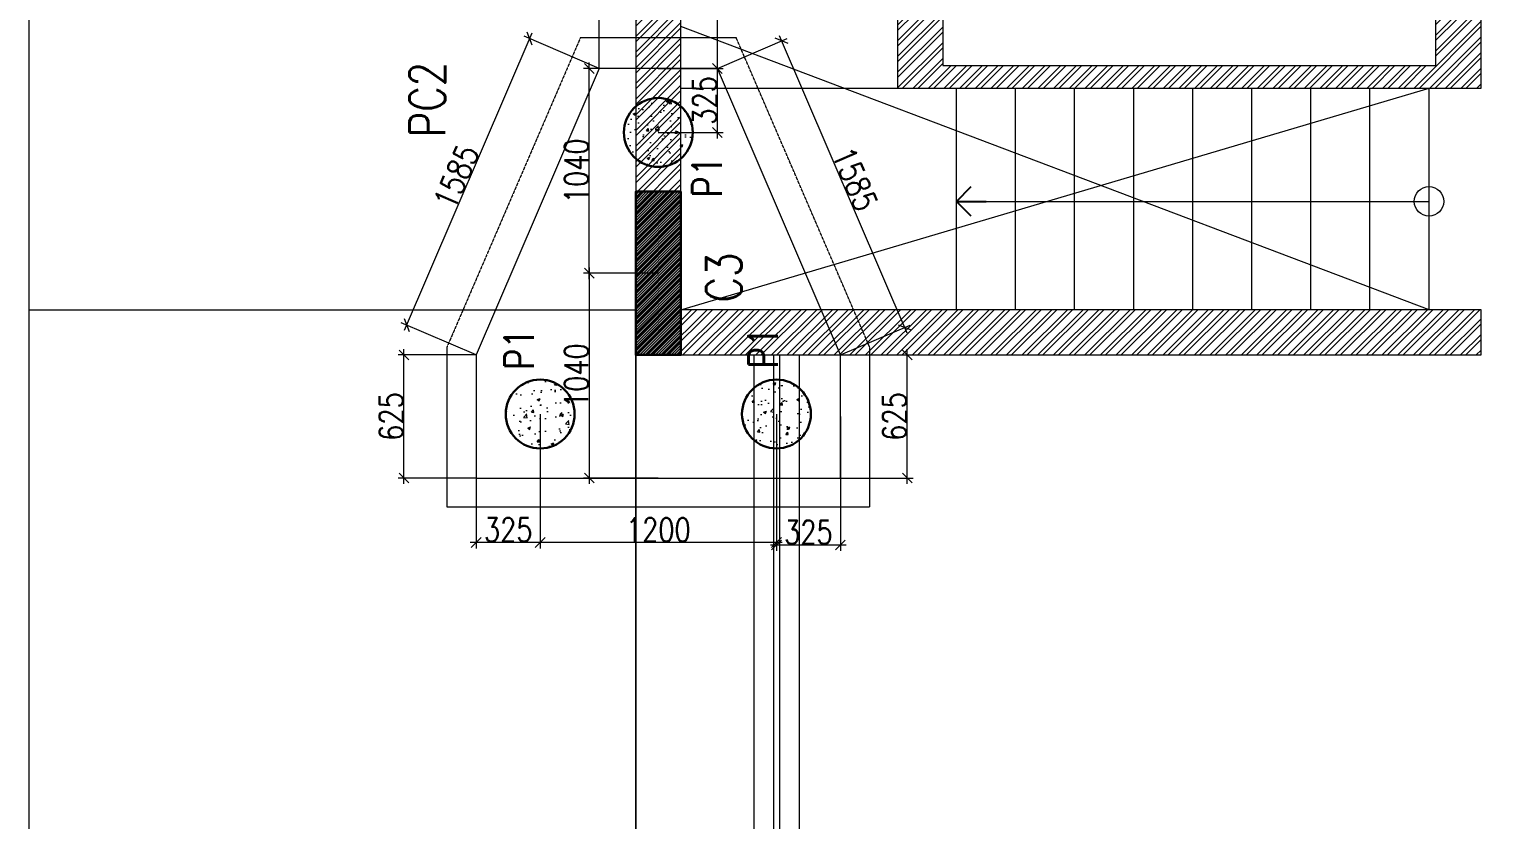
# Model space of a CAD drawing. Header units: metres. Extents: x 5205117 to 5948571, y 646915 to 1143748.
# Drawn here: x 5465403 to 5472852, y 1045240 to 1049253 of the extents above; entities that cross this region are included whole.
import ezdxf

# ---------------------------------------------------------------- set-up
doc = ezdxf.new("R2010")
doc.units = ezdxf.units.M
doc.header["$MEASUREMENT"] = 0
doc.header["$PDMODE"] = 35
doc.header["$PDSIZE"] = 10
doc.linetypes.add('DASHED', pattern=[0.75, 0.5, -0.25])
doc.linetypes.add('HIDDEN', pattern=[0.375, 0.25, -0.125])
doc.layers.get('0').update_dxf_attribs({"color": 1, "linetype": 'DASHED', "lineweight": 30})
doc.layers.add('A-GF', color=8, linetype='Continuous', lineweight=0, transparency=0.5)
for name, color, linetype, lineweight in [('S-COLUMN & WALL', 5, 'Continuous', 30), ('S-COLUMN_H', 250, 'Continuous', 0), ('S-FOUND-EXCAVATION', 253, 'HIDDEN', 0), ('S-FOUND-FOOTING', 7, 'Continuous', 15), ('S-PILE', 96, 'Continuous', 30), ('S-TEXT', 7, 'Continuous', 0), ('S-TEXT COL.', 1, 'Continuous', 0), ('S-TEXT PILE', 7, 'Continuous', 0)]:
    doc.layers.add(name, color=color, linetype=linetype, lineweight=lineweight)
doc.styles.add('C-ROOM', font='arial.ttf')
doc.styles.add('SETU 1', font='romans.shx', dxfattribs={"width": 0.8})
doc.styles.get("Standard").update_dxf_attribs({"font": 'GOTHIC.TTF'})
doc.dimstyles.new('A-DIM 100', dxfattribs={"dimscale": 100, "dimtxt": 2.5, "dimasz": 1.5, "dimexe": 1, "dimexo": 1, "dimgap": 0.5, "dimtad": 1, "dimdec": 0, "dimrnd": 5, "dimzin": 3, "dimdsep": 46, "dimtxsty": 'C-ROOM', "dimblk1": 'ARCHTICK', "dimblk2": 'ARCHTICK', "dimsah": 1, "dimcen": 1.5, "dimdle": 1, "dimclrd": 256, "dimclre": 256, "dimclrt": 256, "dimadec": 0, "dimazin": 0, "dimtfac": 0.6, "dimtdec": 0, "dimtofl": 0, "dimtmove": 1, "dimatfit": 3, "dimfxl": 1, "dimtolj": 1, "dimtzin": 0, "dimlwd": -1, "dimlwe": -1, "dimarcsym": 0})
doc.dimstyles.get("Standard").update_dxf_attribs({"dimtxt": 2, "dimasz": 1, "dimexe": 0, "dimexo": 0, "dimgap": 0.1, "dimtad": 1, "dimdsep": 46, "dimtxsty": 'Standard', "dimblk": 'OBLIQUE', "dimcen": 0.1, "dimclrd": 256, "dimclre": 256, "dimclrt": 256, "dimadec": 0, "dimazin": 0, "dimtfac": 1, "dimtofl": 0, "dimtmove": 1, "dimatfit": 2, "dimldrblk": 'OPEN90', "dimfxl": 1, "dimtolj": 1, "dimtzin": 0, "dimlwd": -1, "dimlwe": -1, "dimarcsym": 0})

# ---------------------------------------------------------------- blocks, each defined once
blk = doc.blocks.new('_Oblique')
at = {"color": 0, "linetype": 'ByBlock', "lineweight": -2}
blk.add_line((-0.5, -0.5), (0.5, 0.5), dxfattribs=at)
blk = doc.blocks.new('_Open90')
at = {"color": 0, "linetype": 'ByBlock', "lineweight": -2}
for p, q in [((-0.5, 0.5), (0, 0)), ((0, 0), (-1, 0)), ((0, 0), (-0.5, -0.5))]:
    blk.add_line(p, q, dxfattribs=at)
blk = doc.blocks.new('P2')
at = {"layer": 'S-PILE', "lineweight": 0}
h = blk.add_hatch(dxfattribs=at)
h.set_pattern_fill('AR-CONC', color=256, scale=20)
h.set_pattern_definition([(50, (0, 0), (143.4520365201507, -12.55042699651902), [15, -165]), (355, (0, 0), (-27.7502667226, 150.4384267400024), [12, -132]), (100.45144446, (11.9543362, -1.0458688), (115.7017693454224, 137.8879981937259), [12.74803839999999, -140.2284223999999]), (46.1842, (0, 40), (213.4482661343145, -33.10385615861531), [22.5, -247.5]), (96.63563549000003, (17.787349, 37.2413386), (186.9323891348456, 194.8237201549101), [19.1220684, -210.3427519999999]), (351.18416399, (0, 40), (186.9323890109546, 194.823720053998), [18, -198.0000002]), (21, (20, 30), (119.3814104236923, -80.52377813306776), [15, -165]), (326, (20, 30), (48.66306638431634, 145.0300090093706), [12, -132]), (71.45144474, (29.94845080000001, 23.2896852), (168.0444753459942, 64.50623056127077), [12.748038, -140.2284224]), (37.5, (0, 0), (2.431971063458133, 66.5787707662623), [0, -130.4, 0, -134, 0, -132.5]), (7.499999999999999, (0, 0), (52.61390748842972, 78.88234237647205), [0, -76.39999999999999, 0, -127.4, 0, -50.5]), (327.5, (-44.59999999999999, 0), (106.7644872344818, -4.510974346875951), [0, -50, 0, -156, 0, -207]), (317.5, (-64.6, 0), (116.6372338684772, 20.02099646646354), [0, -65, 0, -103.6, 0, -147])])
edge = h.paths.add_edge_path()
edge.add_arc((0, 0), 175, 0, 360)
at = {"layer": 'S-PILE'}
blk.add_circle((0, 0), 175, dxfattribs=at)
blk = doc.blocks.new('*D755')
at = {"layer": 'Defpoints', "color": 0, "transparency": 16777216}
for p in [(5468298.513258424, 1049054.56299262), (5467320.009849673, 1047751.260923595), (5467673.513245127, 1047599.426614346)]:
    blk.add_point(p, dxfattribs=at)
at = {"layer": 'S-TEXT', "transparency": 16777216}
blk.add_line((5467956.849365505, 1049233.962246632), (5467308.170347137, 1047723.695978834), dxfattribs=at)
at = {"layer": 'S-TEXT', "color": 9, "transparency": 16777216}
for p, q in [((5468298.513258424, 1049054.56299262), (5467917.444918208, 1049218.236804407)), ((5467673.513245127, 1047599.426614346), (5467292.444904912, 1047763.100426132))]:
    blk.add_line(p, q, dxfattribs=at)
at = {"layer": 'S-TEXT', "transparency": 16777216, "xscale": 50, "yscale": 50, "zscale": 50}
for p, rotation in [((5467945.009862969, 1049206.39730187), 66.75584747840217), ((5467320.009849673, 1047751.260923595), 246.7558474784022)]:
    blk.add_blockref('_Oblique', p, dxfattribs=dict(at, rotation=rotation))
at = {"layer": 'S-TEXT', "color": 0, "lineweight": 0, "transparency": 16777216, "insert": (5467572.785809339, 1048504.481368229), "char_height": 120, "attachment_point": 5, "rotation": 66.75584747840215, "style": 'SETU 1'}
blk.add_mtext('\\A1;1585', dxfattribs=at)
blk = doc.blocks.new('*D756')
at = {"layer": 'Defpoints', "color": 0, "transparency": 16777216}
for p in [(5468898.513258425, 1049054.562992621), (5469849.720585618, 1047739.536906764), (5469523.51324513, 1047599.426614346)]:
    blk.add_point(p, dxfattribs=at)
at = {"layer": 'S-TEXT', "color": 9, "transparency": 16777216}
for p, q in [((5468898.513258425, 1049054.562992621), (5469252.285543858, 1049206.512787151)), ((5469523.51324513, 1047599.426614346), (5469877.285530563, 1047751.376408876))]:
    blk.add_line(p, q, dxfattribs=at)
at = {"layer": 'S-TEXT', "transparency": 16777216}
blk.add_line((5469212.881096801, 1049222.238229983), (5469861.560087728, 1047711.97196182), dxfattribs=at)
at = {"layer": 'S-TEXT', "transparency": 16777216, "xscale": 50, "yscale": 50, "zscale": 50}
for p, rotation in [((5469224.720598914, 1049194.673285039), 113.2441516376176), ((5469849.720585618, 1047739.536906764), 293.2441516376176)]:
    blk.add_blockref('_Oblique', p, dxfattribs=dict(at, rotation=rotation))
at = {"layer": 'S-TEXT', "color": 0, "lineweight": 0, "transparency": 16777216, "insert": (5469596.944639643, 1048492.757350477), "char_height": 120, "attachment_point": 5, "rotation": 293.2441516376176, "style": 'SETU 1'}
blk.add_mtext('\\A1;1585', dxfattribs=at)
blk = doc.blocks.new('*D757')
at = {"layer": 'Defpoints', "color": 0, "transparency": 16777216}
for p in [(5468298.513258424, 1049435.261122314), (5468298.513258424, 1049054.562992621), (5468898.513258424, 1049054.562992621)]:
    blk.add_point(p, dxfattribs=at)
at = {"layer": 'S-TEXT', "color": 9, "transparency": 16777216}
for p, q in [((5468298.513258424, 1049054.562992621), (5468298.513258424, 1049465.261122314)), ((5468898.513258424, 1049054.562992621), (5468898.513258424, 1049465.261122314))]:
    blk.add_line(p, q, dxfattribs=at)
at = {"layer": 'S-TEXT', "transparency": 16777216}
blk.add_line((5468928.513258423, 1049435.261122314), (5468268.513258425, 1049435.261122314), dxfattribs=at)
at = {"layer": 'S-TEXT', "transparency": 16777216, "xscale": 50, "yscale": 50, "zscale": 50, "rotation": 180}
blk.add_blockref('_Oblique', (5468298.513258424, 1049435.261122314), dxfattribs=at)
at = {"layer": 'S-TEXT', "transparency": 16777216, "xscale": 50, "yscale": 50, "zscale": 50}
blk.add_blockref('_Oblique', (5468898.513258424, 1049435.261122314), dxfattribs=at)
at = {"layer": 'S-TEXT', "color": 0, "lineweight": 0, "transparency": 16777216, "insert": (5468598.513258424, 1049500.261122314), "char_height": 120, "attachment_point": 5, "style": 'SETU 1'}
blk.add_mtext('\\A1;600', dxfattribs=at)
blk = doc.blocks.new('*D729')
at = {"layer": 'Defpoints', "color": 0, "transparency": 16777216}
for p in [(5467998.513253276, 1047299.562992621), (5469198.513253277, 1047299.562992621), (5467998.513253276, 1046647.223429564)]:
    blk.add_point(p, dxfattribs=at)
at = {"layer": 'S-TEXT', "color": 9, "transparency": 16777216}
for p, q in [((5467998.513253276, 1047299.562992621), (5467998.513253276, 1046617.223429564)), ((5469198.513253277, 1047299.562992621), (5469198.513253277, 1046617.223429564))]:
    blk.add_line(p, q, dxfattribs=at)
at = {"layer": 'S-TEXT', "transparency": 16777216}
blk.add_line((5469228.513253277, 1046647.223429564), (5467968.513253278, 1046647.223429564), dxfattribs=at)
at = {"layer": 'S-TEXT', "transparency": 16777216, "xscale": 50, "yscale": 50, "zscale": 50, "rotation": 180}
blk.add_blockref('_Oblique', (5467998.513253276, 1046647.223429564), dxfattribs=at)
at = {"layer": 'S-TEXT', "transparency": 16777216, "xscale": 50, "yscale": 50, "zscale": 50}
blk.add_blockref('_Oblique', (5469198.513253277, 1046647.223429564), dxfattribs=at)
at = {"layer": 'S-TEXT', "color": 0, "lineweight": 0, "transparency": 16777216, "insert": (5468598.513253278, 1046712.223429564), "char_height": 120, "attachment_point": 5, "style": 'SETU 1'}
blk.add_mtext('\\A1;1200', dxfattribs=at)
blk = doc.blocks.new('*D758')
at = {"layer": 'Defpoints', "color": 0, "transparency": 16777216}
for p in [(5469523.51324513, 1047599.426614346), (5469863.369006932, 1047599.426614346), (5469523.51324513, 1046974.42656605)]:
    blk.add_point(p, dxfattribs=at)
at = {"layer": 'S-TEXT', "color": 9, "transparency": 16777216}
for p, q in [((5469523.51324513, 1047599.426614346), (5469893.369006931, 1047599.426614346)), ((5469523.51324513, 1046974.42656605), (5469893.369006931, 1046974.42656605))]:
    blk.add_line(p, q, dxfattribs=at)
at = {"layer": 'S-TEXT', "transparency": 16777216}
blk.add_line((5469863.369006932, 1046944.426566049), (5469863.369006932, 1047629.426614346), dxfattribs=at)
at = {"layer": 'S-TEXT', "transparency": 16777216, "xscale": 50, "yscale": 50, "zscale": 50}
for p, rotation in [((5469863.369006932, 1047599.426614346), 90), ((5469863.369006932, 1046974.42656605), 270)]:
    blk.add_blockref('_Oblique', p, dxfattribs=dict(at, rotation=rotation))
at = {"layer": 'S-TEXT', "color": 0, "lineweight": 0, "transparency": 16777216, "insert": (5469798.369006931, 1047286.926590196), "char_height": 120, "attachment_point": 5, "rotation": 90, "style": 'SETU 1'}
blk.add_mtext('\\A1;625', dxfattribs=at)
blk = doc.blocks.new('*D759')
at = {"layer": 'Defpoints', "color": 0, "transparency": 16777216}
for p in [(5467306.543059476, 1047599.426614346), (5467673.51324513, 1047599.426614346), (5467673.51324513, 1046974.42656605)]:
    blk.add_point(p, dxfattribs=at)
at = {"layer": 'S-TEXT', "color": 9, "transparency": 16777216}
for p, q in [((5467673.51324513, 1047599.426614346), (5467276.543059475, 1047599.426614346)), ((5467673.51324513, 1046974.42656605), (5467276.543059475, 1046974.42656605))]:
    blk.add_line(p, q, dxfattribs=at)
at = {"layer": 'S-TEXT', "transparency": 16777216}
blk.add_line((5467306.543059476, 1046944.426566049), (5467306.543059476, 1047629.426614346), dxfattribs=at)
at = {"layer": 'S-TEXT', "transparency": 16777216, "xscale": 50, "yscale": 50, "zscale": 50}
for p, rotation in [((5467306.543059476, 1047599.426614346), 90), ((5467306.543059476, 1046974.42656605), 270)]:
    blk.add_blockref('_Oblique', p, dxfattribs=dict(at, rotation=rotation))
at = {"layer": 'S-TEXT', "color": 0, "lineweight": 0, "transparency": 16777216, "insert": (5467241.543059475, 1047286.926590196), "char_height": 120, "attachment_point": 5, "rotation": 90, "style": 'SETU 1'}
blk.add_mtext('\\A1;625', dxfattribs=at)
blk = doc.blocks.new('*D760')
at = {"layer": 'Defpoints', "color": 0, "transparency": 16777216}
for p in [(5468598.513258424, 1048014.562992621), (5468247.835579375, 1046974.42656605), (5468598.51324513, 1046974.42656605)]:
    blk.add_point(p, dxfattribs=at)
at = {"layer": 'S-TEXT', "transparency": 16777216}
blk.add_line((5468247.835579375, 1048044.562992621), (5468247.835579375, 1046944.426566049), dxfattribs=at)
at = {"layer": 'S-TEXT', "color": 9, "transparency": 16777216}
for p, q in [((5468598.513258424, 1048014.562992621), (5468217.835579374, 1048014.562992621)), ((5468598.51324513, 1046974.42656605), (5468217.835579374, 1046974.42656605))]:
    blk.add_line(p, q, dxfattribs=at)
at = {"layer": 'S-TEXT', "transparency": 16777216, "xscale": 50, "yscale": 50, "zscale": 50}
for p, rotation in [((5468247.835579375, 1048014.562992621), 90), ((5468247.835579375, 1046974.42656605), 270)]:
    blk.add_blockref('_Oblique', p, dxfattribs=dict(at, rotation=rotation))
at = {"layer": 'S-TEXT', "color": 0, "lineweight": 0, "transparency": 16777216, "insert": (5468182.835579374, 1047494.494779334), "char_height": 120, "attachment_point": 5, "rotation": 90, "style": 'SETU 1'}
blk.add_mtext('\\A1;1040', dxfattribs=at)
blk = doc.blocks.new('*D761')
at = {"layer": 'Defpoints', "color": 0, "transparency": 16777216}
for p in [(5468247.835579375, 1049054.562992621), (5468598.513258426, 1049054.562992621), (5468598.513258424, 1048014.562992621)]:
    blk.add_point(p, dxfattribs=at)
at = {"layer": 'S-TEXT', "transparency": 16777216}
blk.add_line((5468247.835579375, 1047984.562992621), (5468247.835579375, 1049084.562992621), dxfattribs=at)
at = {"layer": 'S-TEXT', "color": 9, "transparency": 16777216}
for p, q in [((5468598.513258426, 1049054.562992621), (5468217.835579374, 1049054.562992621)), ((5468598.513258424, 1048014.562992621), (5468217.835579374, 1048014.562992621))]:
    blk.add_line(p, q, dxfattribs=at)
at = {"layer": 'S-TEXT', "transparency": 16777216, "xscale": 50, "yscale": 50, "zscale": 50}
for p, rotation in [((5468247.835579375, 1049054.562992621), 90), ((5468247.835579375, 1048014.562992621), 270)]:
    blk.add_blockref('_Oblique', p, dxfattribs=dict(at, rotation=rotation))
at = {"layer": 'S-TEXT', "color": 0, "lineweight": 0, "transparency": 16777216, "insert": (5468182.835579374, 1048534.562992619), "char_height": 120, "attachment_point": 5, "rotation": 90, "style": 'SETU 1'}
blk.add_mtext('\\A1;1040', dxfattribs=at)
blk = doc.blocks.new('*D762')
at = {"layer": 'Defpoints', "color": 0, "transparency": 16777216}
for p in [(5469198.513253277, 1047299.562992621), (5469523.513245128, 1047287.068676055), (5469523.513245128, 1046634.729112999)]:
    blk.add_point(p, dxfattribs=at)
at = {"layer": 'S-TEXT', "color": 9, "transparency": 16777216}
for p, q in [((5469198.513253277, 1047299.562992621), (5469198.513253277, 1046604.729112999)), ((5469523.513245128, 1047287.068676055), (5469523.513245128, 1046604.729112999))]:
    blk.add_line(p, q, dxfattribs=at)
at = {"layer": 'S-TEXT', "transparency": 16777216}
blk.add_line((5469168.513253277, 1046634.729112999), (5469553.513245129, 1046634.729112999), dxfattribs=at)
at = {"layer": 'S-TEXT', "transparency": 16777216, "xscale": 50, "yscale": 50, "zscale": 50, "rotation": 180}
blk.add_blockref('_Oblique', (5469198.513253277, 1046634.729112999), dxfattribs=at)
at = {"layer": 'S-TEXT', "transparency": 16777216, "xscale": 50, "yscale": 50, "zscale": 50}
blk.add_blockref('_Oblique', (5469523.513245128, 1046634.729112999), dxfattribs=at)
at = {"layer": 'S-TEXT', "color": 0, "lineweight": 0, "transparency": 16777216, "insert": (5469361.013249202, 1046699.729112999), "char_height": 120, "attachment_point": 5, "style": 'SETU 1'}
blk.add_mtext('\\A1;325', dxfattribs=at)
blk = doc.blocks.new('*D730')
at = {"layer": 'Defpoints', "color": 0, "transparency": 16777216}
for p in [(5467673.51327172, 1047299.562992621), (5467998.513263571, 1047299.562992621), (5467673.51327172, 1046647.22342957)]:
    blk.add_point(p, dxfattribs=at)
at = {"layer": 'S-TEXT', "color": 9, "transparency": 16777216}
for p, q in [((5467673.51327172, 1047299.562992621), (5467673.51327172, 1046617.22342957)), ((5467998.513263571, 1047299.562992621), (5467998.513263571, 1046617.22342957))]:
    blk.add_line(p, q, dxfattribs=at)
at = {"layer": 'S-TEXT', "transparency": 16777216}
blk.add_line((5468028.51326357, 1046647.22342957), (5467643.51327172, 1046647.22342957), dxfattribs=at)
at = {"layer": 'S-TEXT', "transparency": 16777216, "xscale": 50, "yscale": 50, "zscale": 50, "rotation": 180}
blk.add_blockref('_Oblique', (5467673.51327172, 1046647.22342957), dxfattribs=at)
at = {"layer": 'S-TEXT', "transparency": 16777216, "xscale": 50, "yscale": 50, "zscale": 50}
blk.add_blockref('_Oblique', (5467998.513263571, 1046647.22342957), dxfattribs=at)
at = {"layer": 'S-TEXT', "color": 0, "lineweight": 0, "transparency": 16777216, "insert": (5467836.013267645, 1046712.22342957), "char_height": 120, "attachment_point": 5, "style": 'SETU 1'}
blk.add_mtext('\\A1;325', dxfattribs=at)
blk = doc.blocks.new('*D763')
at = {"layer": 'Defpoints', "color": 0, "transparency": 16777216}
for p in [(5468598.513258426, 1049054.562992621), (5468898.513258425, 1049054.562992621), (5468598.513258426, 1048729.562992621)]:
    blk.add_point(p, dxfattribs=at)
at = {"layer": 'S-TEXT', "transparency": 16777216}
blk.add_line((5468898.513258425, 1048699.562992621), (5468898.513258425, 1049084.562992621), dxfattribs=at)
at = {"layer": 'S-TEXT', "color": 9, "transparency": 16777216}
for p, q in [((5468598.513258426, 1049054.562992621), (5468928.513258425, 1049054.562992621)), ((5468598.513258426, 1048729.562992621), (5468928.513258425, 1048729.562992621))]:
    blk.add_line(p, q, dxfattribs=at)
at = {"layer": 'S-TEXT', "transparency": 16777216, "xscale": 50, "yscale": 50, "zscale": 50}
for p, rotation in [((5468898.513258425, 1049054.562992621), 90), ((5468898.513258425, 1048729.562992621), 270)]:
    blk.add_blockref('_Oblique', p, dxfattribs=dict(at, rotation=rotation))
at = {"layer": 'S-TEXT', "color": 0, "lineweight": 0, "transparency": 16777216, "insert": (5468833.513258424, 1048892.06299262), "char_height": 120, "attachment_point": 5, "rotation": 90, "style": 'SETU 1'}
blk.add_mtext('\\A1;325', dxfattribs=at)

msp = doc.modelspace()

# ---------------------------------------------------------------- hatches: boundary and pattern name
at = {"layer": 'A-GF', "ltscale": 5}
h = msp.add_hatch(dxfattribs=at)
h.set_pattern_fill('ANSI32', color=256, scale=150)
h.set_pattern_definition([(45.00000000000002, (1613796.588043014, 637511.844086546), (-39.77475644174333, 39.77475644174326), []), (45.00000000000002, (1613823.104547264, 637511.844086546), (-39.77475644174333, 39.77475644174326), [])])
h.paths.add_polyline_path([(5468713.513258424, 1050679.562977356), (5473303.513258423, 1050679.562977356), (5473303.513258423, 1050909.562977356), (5470703.513258423, 1050909.562977356), (5470703.513258423, 1054604.562977356), (5470588.513258424, 1054604.562977356), (5470588.513258424, 1052039.562977356), (5470473.513258424, 1052039.562977356), (5470473.513258424, 1050909.562977356), (5468713.513258424, 1050909.562977356), (5468713.513258424, 1051809.562977356), (5469323.513258424, 1051809.562977356), (5469323.513258424, 1052039.562977356), (5468713.513258424, 1052039.562977356), (5468713.513258424, 1054489.562977356), (5469738.513258423, 1054489.562977356), (5469738.513258423, 1054604.562977355), (5468713.513258424, 1054604.562977356), (5468713.513258424, 1056204.562977356), (5470588.513258424, 1056204.562977356), (5470588.513258424, 1055604.562977356), (5470703.513258423, 1055604.562977356), (5470703.513258423, 1056434.562977356), (5468483.513258424, 1056434.562977356), (5468483.513258424, 1047599.562977356), (5472778.513258425, 1047599.562977356), (5472778.513258425, 1047829.562977356), (5468713.513258424, 1047829.562977356)])
h.paths.add_polyline_path([(5469198.513258423, 1038449.562977356), (5469198.513258423, 1041369.562977356), (5468713.513258424, 1041369.562977356), (5468713.513258424, 1038449.562977356)], flags=16)
h.paths.add_polyline_path([(5468483.513258424, 1041599.562977356), (5468483.513258424, 1038219.562977356), (5469313.513258423, 1038219.562977356), (5469313.513258423, 1041599.562977356)])
h.paths.add_polyline_path([(5468968.513258423, 1037224.562977356), (5468713.513258424, 1037224.562977356), (5468713.513258424, 1037804.562977356), (5468968.513258423, 1037804.562977356)], flags=16)
h.paths.add_polyline_path([(5468483.513258424, 1037919.562977356), (5469083.513258424, 1037919.562977356), (5469083.513258424, 1036994.562977356), (5468483.513258424, 1036994.562977356)])
h.paths.add_polyline_path([(5472593.513258424, 1037804.562977356), (5472848.513258424, 1037804.562977356), (5472848.513258424, 1037224.562977356), (5472593.513258424, 1037224.562977356)], flags=16)
h.paths.add_polyline_path([(5473078.513258424, 1036994.562977356), (5472478.513258423, 1036994.562977356), (5472478.513258423, 1037919.562977356), (5473078.513258424, 1037919.562977356)], flags=17)
h.paths.add_polyline_path([(5474533.513258424, 1038449.562977356), (5472248.513258423, 1038449.562977356), (5472248.513258423, 1038219.562977356), (5474303.513258424, 1038219.562977356), (5474303.513258424, 1035264.562977356), (5474903.513258424, 1035264.562977356), (5474903.513258424, 1035979.562977356), (5474533.513258424, 1035979.562977356)])
h.paths.add_polyline_path([(5474788.513258423, 1035494.562977356), (5474788.513258423, 1035864.562977356), (5474533.513258424, 1035864.562977356), (5474533.513258424, 1035494.562977356)], flags=16)
h.paths.add_polyline_path([(5478353.513258423, 1039769.562977356), (5480283.513258423, 1039769.562977359), (5480283.513258423, 1039654.562977359), (5478468.513258424, 1039654.562977357), (5478468.513258424, 1037609.562977356), (5480383.513258423, 1037609.562977356), (5480383.513258423, 1037494.562977356), (5479808.513258424, 1037494.562977356), (5479808.513258424, 1035494.562977356), (5481183.513258423, 1035494.562977356), (5481183.513258423, 1038332.062977356), (5481413.513258424, 1038332.062977356), (5481413.513258424, 1035264.562977356), (5477983.513258423, 1035264.562977356), (5477983.513258423, 1035979.562977356), (5478353.513258423, 1035979.562977356), (5478353.513258423, 1036694.562977356), (5478468.513258424, 1036694.562977356), (5478468.513258424, 1035494.562977356), (5479693.513258423, 1035494.562977356), (5479693.513258423, 1037494.562977356), (5478353.513258423, 1037494.562977356)])
h.paths.add_polyline_path([(5478098.513258422, 1035494.562977356), (5478098.513258422, 1035864.562977356), (5478353.513258423, 1035864.562977356), (5478353.513258423, 1035494.562977356)], flags=16)
h.paths.add_polyline_path([(5474303.513258424, 1048429.562977357), (5474303.513258424, 1047599.562977356), (5475933.513258423, 1047599.562977356), (5475933.513258423, 1048429.562977357)])
h.paths.add_polyline_path([(5477548.513258424, 1048429.562977357), (5477433.513258423, 1048429.562977357), (5477433.513258423, 1047599.562977356), (5481413.513258424, 1047599.562977356), (5481413.513258424, 1050909.562977356), (5477433.513258423, 1050909.562977356), (5477433.513258423, 1049329.562977356), (5477548.513258424, 1049329.562977356), (5477548.513258424, 1050794.562977356), (5481183.513258423, 1050794.562977356), (5481183.513258423, 1047829.562977356), (5479543.513258423, 1047829.562977356), (5479543.513258423, 1049444.562977356), (5478448.513258423, 1049444.562977356), (5478448.513258423, 1049329.562977356), (5479428.513258424, 1049329.562977356), (5479428.513258424, 1047829.562977356), (5477548.513258424, 1047829.562977356)])
h.paths.add_polyline_path([(5475703.513258423, 1048199.562977357), (5475703.513258423, 1047714.562977356), (5474533.513258424, 1047714.562977356), (5474533.513258424, 1048199.562977357)], flags=16)
h.paths.add_polyline_path([(5477548.513258424, 1053104.562977356), (5477548.513258424, 1052849.562977356), (5478353.513258423, 1052849.562977356), (5478353.513258423, 1053104.562977356)], flags=16)
h.paths.add_polyline_path([(5475933.513258423, 1052734.562977356), (5475333.513258424, 1052734.562977356), (5475333.513258424, 1053334.562977356), (5478583.513258422, 1053334.562977356), (5478583.513258422, 1052734.562977356), (5477433.513258423, 1052734.562977356), (5477433.513258423, 1053104.562977356), (5475933.513258423, 1053104.562977356)])
h.paths.add_polyline_path([(5475703.513258423, 1053104.562977356), (5475448.513258424, 1053104.562977356), (5475448.513258424, 1052849.562977356), (5475703.513258423, 1052849.562977356)], flags=16)
h.paths.add_polyline_path([(5475933.513258423, 1050679.562977356), (5474303.513258424, 1050679.562977356), (5474303.513258424, 1055604.562977356), (5473933.513258424, 1055604.562977356), (5473933.513258424, 1056434.562977356), (5474533.513258424, 1056434.562977356), (5474533.513258424, 1050909.562977356), (5475933.513258423, 1050909.562977356)])
h.paths.add_polyline_path([(5474048.513258424, 1055834.562977356), (5474048.513258424, 1056204.562977356), (5474303.513258424, 1056204.562977356), (5474303.513258424, 1055834.562977356)], flags=16)
h.paths.add_polyline_path([(5472778.513258425, 1049554.562977356), (5469813.513258424, 1049554.562977356), (5469813.513258424, 1048954.562977356), (5472778.513258425, 1048954.562977356)], flags=17)
h.paths.add_polyline_path([(5472548.513258423, 1049439.562977356), (5470043.513258424, 1049439.562977356), (5470043.513258424, 1049069.562977356), (5472548.513258423, 1049069.562977356)], flags=16)
h.paths.add_polyline_path([(5474533.513258424, 1040769.562977356), (5474533.513258422, 1041369.562977356), (5478353.513258423, 1041369.562977356), (5478353.513258423, 1040769.562977356), (5478583.513258423, 1040769.562977356), (5478583.513258423, 1041369.562977356), (5481183.513258423, 1041369.562977356), (5481183.513258423, 1040769.562977356), (5481413.513258424, 1040769.562977356), (5481413.513258424, 1041599.562977356), (5474303.513258422, 1041599.562977356), (5474303.513258424, 1040769.562977356)])
h.paths.add_polyline_path([(5481413.513258423, 1038932.062977355), (5481413.513258423, 1039769.562977356), (5481183.513258423, 1039769.562977356), (5481183.513258423, 1038932.062977355)], flags=17)
at = {"layer": 'A-GF', "ltscale": 100}
h = msp.add_hatch(dxfattribs=at)
h.set_pattern_fill('ANSI31', color=256, scale=75.00000000000001, angle=180)
h.set_pattern_definition([(224.9999999999999, (1771839.866580646, 846817.7886967286), (6.629126073623886, -6.629126073623883), [])])
h.paths.add_polyline_path([(5478353.513258423, 1052734.562977356), (5478353.513258423, 1053334.562977356), (5478583.513258422, 1053334.562977356), (5478583.513258422, 1052734.562977356)])
h.paths.add_polyline_path([(5481413.513258423, 1041369.562977356), (5481413.513258423, 1041599.562977356), (5480813.513258423, 1041599.562977356), (5480813.513258423, 1041369.562977356)])
h.paths.add_polyline_path([(5480813.513258423, 1035264.562977356), (5480813.513258423, 1035494.562977356), (5481413.513258423, 1035494.562977356), (5481413.513258423, 1035264.562977356)])
h.paths.add_polyline_path([(5474303.513258422, 1035264.562977356), (5474533.513258422, 1035264.562977356), (5474533.513258424, 1036094.562977356), (5474303.513258424, 1036094.562977356)])
h.paths.add_polyline_path([(5473933.513258424, 1038219.562977356), (5473933.513258424, 1038449.562977356), (5474533.513258424, 1038449.562977356), (5474533.513258424, 1038219.562977356)])
h.paths.add_polyline_path([(5468483.513258424, 1038219.562977356), (5468483.513258424, 1038449.562977356), (5469313.513258423, 1038449.562977356), (5469313.513258423, 1038219.562977356)])
h.paths.add_polyline_path([(5474303.513258424, 1048429.562977357), (5474533.513258424, 1048429.562977357), (5474533.513258424, 1047599.562977356), (5474303.513258424, 1047599.562977356)])
h.paths.add_polyline_path([(5480813.513258424, 1047599.562977356), (5480813.513258424, 1047829.562977356), (5481413.513258424, 1047829.562977356), (5481413.513258424, 1047599.562977356)])
h.paths.add_polyline_path([(5481183.513258423, 1050909.562977356), (5481413.513258424, 1050909.562977356), (5481413.513258424, 1050309.562977356), (5481183.513258423, 1050309.562977356)])
h.paths.add_polyline_path([(5468483.513258424, 1052409.562977356), (5468713.513258424, 1052409.562977356), (5468713.513258424, 1051809.562977356), (5468483.513258424, 1051809.562977356)])
h.paths.add_polyline_path([(5468483.513258424, 1048429.562977357), (5468713.513258424, 1048429.562977357), (5468713.513258424, 1047599.562977356), (5468483.513258424, 1047599.562977356)])
h.paths.add_polyline_path([(5468483.513258424, 1056434.562977356), (5468713.513258424, 1056434.562977356), (5468713.513258424, 1055834.562977356), (5468483.513258424, 1055834.562977356)])
h.paths.add_polyline_path([(5474533.513258424, 1056434.562977356), (5474533.513258424, 1056204.562977356), (5473933.513258424, 1056204.562977356), (5473933.513258424, 1056434.562977356)])
h.paths.add_polyline_path([(5474303.513258424, 1051279.562977356), (5474533.513258424, 1051279.562977356), (5474533.513258424, 1050679.562977356), (5474303.513258424, 1050679.562977356)])
h.paths.add_polyline_path([(5475933.513258423, 1053334.055524636), (5475333.513258424, 1053334.055524636), (5475333.513258424, 1053104.055524636), (5475933.513258423, 1053104.055524636)])
h.paths.add_polyline_path([(5474303.513258424, 1040769.562977356), (5474303.513258424, 1041599.562977356), (5474533.513258424, 1041599.562977356), (5474533.513258424, 1040769.562977356)])
h.paths.add_polyline_path([(5468713.513258424, 1041599.562977356), (5468713.513258424, 1040769.562977356), (5468483.513258424, 1040769.562977356), (5468483.513258424, 1041599.562977356)])
h.paths.add_polyline_path([(5478353.513258423, 1035264.562977356), (5478353.513258423, 1035494.562977356), (5478953.513258423, 1035494.562977356), (5478953.513258423, 1035264.562977356)])
h.paths.add_polyline_path([(5478353.513258423, 1041369.562977356), (5478353.513258423, 1041599.562977356), (5478953.513258423, 1041599.562977356), (5478953.513258423, 1041369.562977356)])
h.paths.add_polyline_path([(5477433.513258423, 1047599.562977356), (5477433.513258423, 1047829.562977356), (5478033.513258424, 1047829.562977356), (5478033.513258424, 1047599.562977356)])
at = {"layer": 'S-COLUMN_H'}
h = msp.add_hatch(color=256, dxfattribs=at)
h.dxf.hatch_style = 1
h.paths.add_polyline_path([(5468713.513258422, 1048429.562977357), (5468483.513258422, 1048429.562977357), (5468483.513258422, 1047599.562977356), (5468713.513258422, 1047599.562977356)])

# ---------------------------------------------------------------- linework, layer by layer
at = {"layer": 'A-GF', "ltscale": 5}
for p, q in [((5472513.513258424, 1047829.562977356), (5468713.513258424, 1049267.062977356)), ((5468713.513258424, 1047829.562977356), (5472513.513258424, 1048954.562977356)), ((5468713.513258424, 1048954.562977356), (5469813.513258424, 1048954.562977356)), ((5470113.513258423, 1047829.562977356), (5470113.513258423, 1048954.562977356)), ((5470413.513258423, 1047829.562977356), (5470413.513258423, 1048954.562977356)), ((5470713.513258424, 1047829.562977356), (5470713.513258424, 1048954.562977356)), ((5471013.513258424, 1047829.562977356), (5471013.513258424, 1048954.562977356)), ((5471313.513258423, 1047829.562977356), (5471313.513258423, 1048954.562977356)), ((5471613.513258423, 1047829.562977356), (5471613.513258423, 1048954.562977356)), ((5471913.513258424, 1047829.562977356), (5471913.513258424, 1048954.562977356)), ((5472213.513258424, 1047829.562977356), (5472213.513258424, 1048954.562977356)), ((5472513.513258424, 1047829.562977356), (5472513.513258424, 1048954.562977356)), ((5472513.513258424, 1047829.562977356), (5472513.513258424, 1048954.562977356)), ((5468483.513258424, 1041599.562977356), (5468483.513258424, 1047599.562977356)), ((5468483.513258424, 1041599.562977356), (5468483.513258424, 1047599.562977356)), ((5469083.513258423, 1047599.562977356), (5469083.513258424, 1041599.562977356)), ((5469183.513258423, 1047599.562977356), (5469183.513258424, 1041599.562977356)), ((5469213.513258423, 1047599.562977356), (5469213.513258423, 1041599.562977356)), ((5469313.513258423, 1047599.562977356), (5469313.513258423, 1041599.562977356))]:
    msp.add_line(p, q, dxfattribs=at)
at = {"layer": 'A-GF', "ltscale": 10}
msp.add_lwpolyline([(5465403.41829535, 1042272.252623124), (5465403.500126329, 1067912.947096867), (5468402.607391801, 1067912.947096867), (5471839.283729997, 1071544.787495775)], dxfattribs=at)
at = {"layer": 'A-GF', "ltscale": 5}
msp.add_lwpolyline([(5468483.513258424, 1056434.562977356), (5468483.513258424, 1047599.562977356), (5472778.513258425, 1047599.562977356), (5472778.513258425, 1047829.562977356), (5468713.513258424, 1047829.562977356), (5468713.513258424, 1050679.562977356)], dxfattribs=at)
for points in [[(5472778.513258425, 1049554.562977356), (5469813.513258424, 1049554.562977356), (5469813.513258424, 1048954.562977356), (5472778.513258425, 1048954.562977356)], [(5472548.513258423, 1049439.562977356), (5470043.513258424, 1049439.562977356), (5470043.513258424, 1049069.562977356), (5472548.513258423, 1049069.562977356)]]:
    msp.add_lwpolyline(points, close=True, dxfattribs=at)
at = {"layer": 'A-GF', "ltscale": 5, "flags": 128}
msp.add_lwpolyline([(5468483.513258424, 1048429.562977357), (5468713.513258424, 1048429.562977357), (5468713.513258424, 1047599.562977356), (5468483.513258424, 1047599.562977356)], close=True, dxfattribs=at)
at = {"layer": 'A-GF', "ltscale": 10}
msp.add_lwpolyline([(5468483.513258424, 1041369.563344402), (5465403.42265078, 1041369.56261043), (5465403.42265078, 1047829.562243266), (5468483.513258424, 1047829.562977356)], close=True, dxfattribs=at)
at = {"layer": 'A-GF', "ltscale": 5}
msp.add_circle((5472513.513258424, 1048379.562977356), 75, dxfattribs=at)
at = {"layer": 'S-COLUMN & WALL', "color": 5}
msp.add_lwpolyline([(5468713.513258422, 1048429.562977357), (5468483.513258422, 1048429.562977357), (5468483.513258422, 1047599.562977356), (5468713.513258422, 1047599.562977356)], close=True, dxfattribs=at)
at = {"layer": 'S-FOUND-EXCAVATION'}
msp.add_lwpolyline([(5468202.078069382, 1049209.205294588), (5467523.513245153, 1047636.672708287), (5467523.513245153, 1046829.068868016), (5469673.513245154, 1046829.068868016), (5469673.513245154, 1047636.672706973), (5468994.948449291, 1049209.205294588)], close=True, dxfattribs=at)
at = {"layer": 'S-FOUND-FOOTING', "color": 202}
msp.add_lwpolyline([(5468298.513258424, 1049054.562992621), (5467673.513245127, 1047599.426614346), (5467673.513245127, 1046974.426566049), (5469523.513245128, 1046974.426566049), (5469523.513245128, 1047599.426614346), (5468898.513258424, 1049054.562992621), (5468298.513258424, 1049054.562992621)], dxfattribs=at)

# ---------------------------------------------------------------- block references
at = {"layer": 'S-PILE'}
for p in [(5468598.513258424, 1048729.562992621), (5467998.513253276, 1047299.562992621), (5469198.513253277, 1047299.562992621)]:
    msp.add_blockref('P2', p, dxfattribs=at)

# ---------------------------------------------------------------- texts
at = {"layer": 'S-TEXT COL.', "color": 7, "style": 'SETU 1', "width": 0.8}
msp.add_text('PC2', height=180, rotation=90, dxfattribs=at).set_placement((5467514.964443845, 1048705.216730239))
at = {"layer": 'S-TEXT COL.', "color": 1, "true_color": 0xe61414, "style": 'SETU 1', "width": 0.8}
msp.add_text('C3', height=180, rotation=90, dxfattribs=at).set_placement((5469020.990254063, 1047866.464212937))
at = {"layer": 'S-TEXT PILE', "style": 'SETU 1', "width": 0.8}
for p in [(5468921.301441082, 1048398.382362059), (5467966.472890871, 1047522.974238576), (5469206.478984538, 1047530.692063247)]:
    msp.add_text('P1', height=150, rotation=90, dxfattribs=at).set_placement(p)

# ---------------------------------------------------------------- dimensions: what is measured, and where the dimension line sits
at = {"layer": 'S-TEXT', "lineweight": 0}
for p1, p2, distance, picture, middle in [((5468898.513258424, 1049054.562992621), (5468298.513258424, 1049054.562992621), -380.6981296930462, '*D757', (5468598.513258424, 1049500.261122314)), ((5468298.513258424, 1049054.562992621), (5467673.513245127, 1047599.426614346), -384.7314752690087, '*D755', (5467572.785809339, 1048504.481368229)), ((5468898.513258424, 1049054.562992621), (5469523.513245128, 1047599.426614346), 355.0241161260408, '*D756', (5469596.944639643, 1048492.757350477)), ((5467673.513245127, 1046974.426566049), (5467673.513245127, 1047599.426614346), 366.9701856514439, '*D759', (5467241.543059475, 1047286.926590196)), ((5469523.513245128, 1046974.426566049), (5469523.513245128, 1047599.426614346), -339.8557618036866, '*D758', (5469798.369006931, 1047286.926590196)), ((5469198.513253277, 1047299.562992621), (5467998.513253276, 1047299.562992621), 652.339563056943, '*D729', (5468598.513253278, 1046712.223429564))]:
    dim = msp.add_aligned_dim(p1=p1, p2=p2, distance=distance, dimstyle='A-DIM 100', override={"dimtxt": 1.199999999999999, "dimasz": 0.5, "dimexe": 0.3, "dimexo": 0, "dimgap": 0.05, "dimtxsty": 'SETU 1', "dimblk1": 'Oblique', "dimblk2": 'Oblique', "dimdle": 0.3, "dimclre": 9, "dimclrt": 0}, dxfattribs=at)
    dim.commit()
    dim.dimension.update_dxf_attribs({"geometry": picture, "text_midpoint": middle})
for base, p1, p2, angle, picture, middle in [((5468247.835579375, 1049054.562992621), (5468598.513258422, 1048014.562992621), (5468598.513258424, 1049054.562992621), 90, '*D761', (5468182.835579374, 1048534.562992619)), ((5468898.513258425, 1049054.562992621), (5468598.513258424, 1048729.562992621), (5468598.513258424, 1049054.562992621), 90, '*D763', (5468833.513258424, 1048892.06299262)), ((5468247.835579375, 1046974.42656605), (5468598.513258422, 1048014.562992621), (5468598.513245129, 1046974.426566049), 90, '*D760', (5468182.835579374, 1047494.494779334)), ((5467673.51327172, 1046647.22342957), (5467998.513263571, 1047299.562992621), (5467673.51327172, 1047299.562992621), 180, '*D730', (5467836.013267645, 1046712.22342957))]:
    dim = msp.add_linear_dim(base=base, p1=p1, p2=p2, angle=angle, dimstyle='A-DIM 100', override={"dimtxt": 1.199999999999999, "dimasz": 0.5, "dimexe": 0.3, "dimexo": 0, "dimgap": 0.05, "dimtxsty": 'SETU 1', "dimblk1": 'Oblique', "dimblk2": 'Oblique', "dimdle": 0.3, "dimclre": 9, "dimclrt": 0}, dxfattribs=at)
    dim.commit()
    dim.dimension.update_dxf_attribs({"geometry": picture, "text_midpoint": middle})
dim = msp.add_linear_dim(base=(5469523.513245128, 1046634.729112999), p1=(5469198.513253277, 1047299.562992621), p2=(5469523.513245128, 1047287.068676055), dimstyle='A-DIM 100', override={"dimtxt": 1.199999999999999, "dimasz": 0.5, "dimexe": 0.3, "dimexo": 0, "dimgap": 0.05, "dimtxsty": 'SETU 1', "dimblk1": 'Oblique', "dimblk2": 'Oblique', "dimdle": 0.3, "dimclre": 9, "dimclrt": 0}, dxfattribs=at)
dim.commit()
dim.dimension.update_dxf_attribs({"geometry": '*D762', "text_midpoint": (5469361.013249202, 1046699.729112999)})

# ---------------------------------------------------------------- leaders
at = {"layer": 'A-GF', "ltscale": 5}
msp.add_leader([(5470113.513258423, 1048379.562977356), (5472513.513258424, 1048379.562977356)], dimstyle='Standard', override={"dimasz": 150, "dimtad": 0}, dxfattribs=at)

doc.saveas('drawing.dxf')
